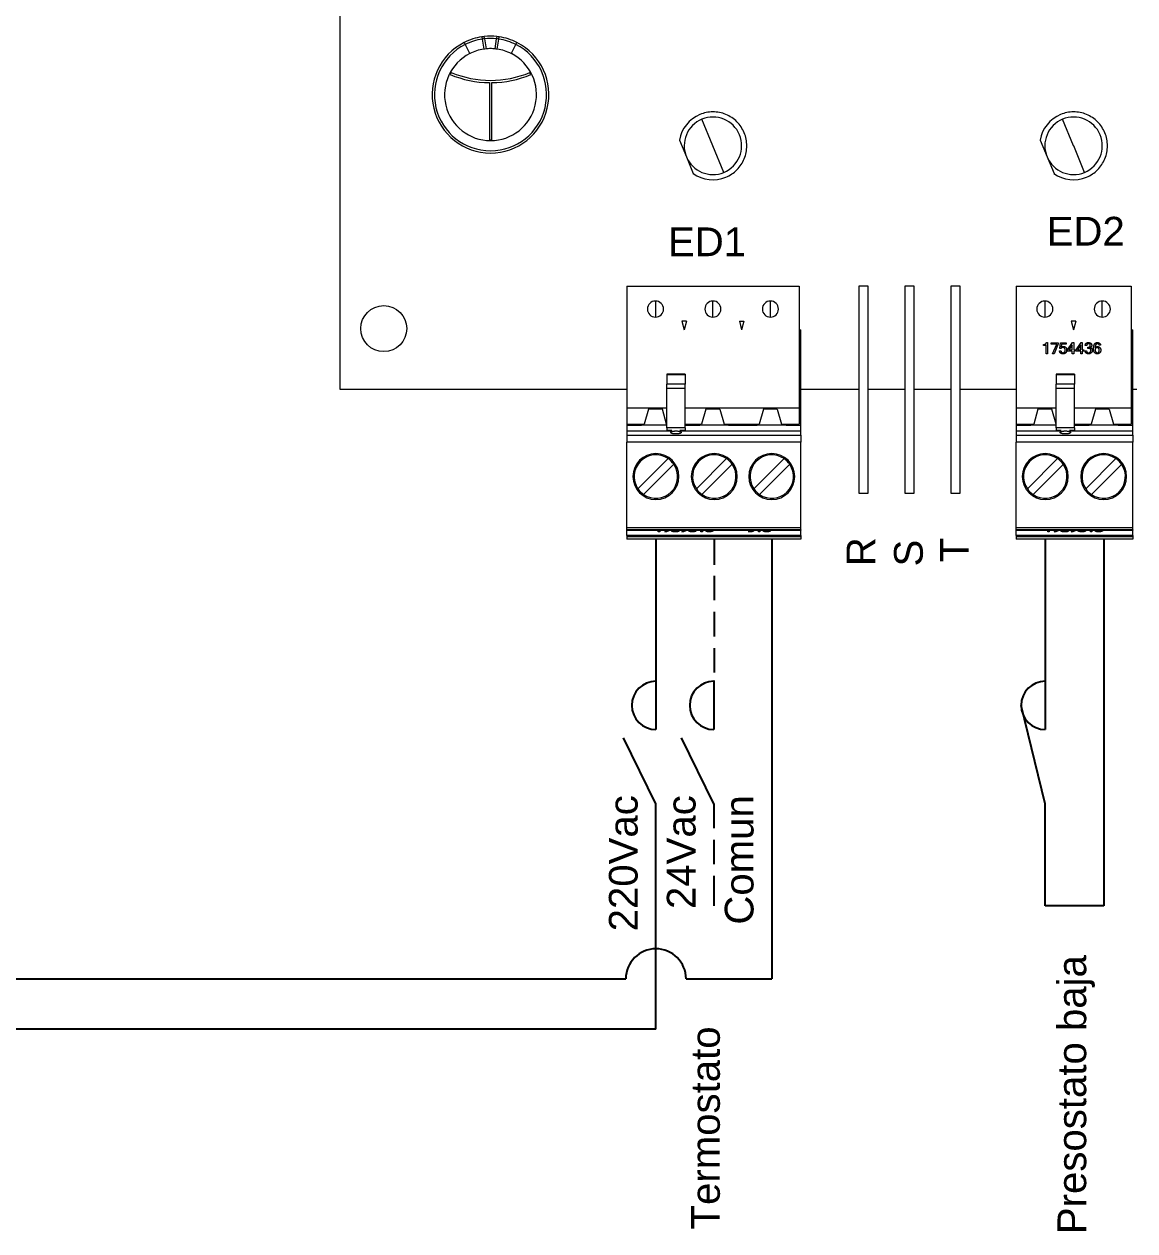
# Model space of a CAD drawing. Header units: millimetres. Extents: x -118 to 1430, y 370 to 641.
# Drawn here: x 1227.2 to 1323.9, y 393.8 to 498.8 of the extents above; entities that cross this region are included whole.
import ezdxf

# ---------------------------------------------------------------- set-up
doc = ezdxf.new("R2010")
doc.units = ezdxf.units.MM
doc.layers.add('TANGENT EDGES', color=7, linetype='Continuous', lineweight=0)
doc.layers.add('VISIBLE', color=7, linetype='Continuous', lineweight=0)
doc.styles.get("Standard").update_dxf_attribs({"font": 'arial.ttf'})

msp = doc.modelspace()

# ---------------------------------------------------------------- linework, layer by layer
for p, q in [((1282.2, 453.97), (1282.2, 437.41)), ((1287.28, 453.97), (1287.28, 451.72)), ((1292.28, 453.97), (1292.28, 422.08)), ((1292.28, 453.97), (1292.28, 415.71)), ((1316.08, 453.97), (1316.08, 437.41)), ((1321.16, 453.97), (1321.16, 422.08)), ((1287.28, 450.77), (1287.28, 448.64)), ((1287.28, 447.63), (1287.28, 445.5)), ((1287.28, 444.49), (1287.28, 442.36)), ((1287.24, 441.66), (1287.24, 437.41)), ((1316.08, 430.95), (1313.99, 439.5)), ((1282.2, 430.95), (1279.39, 436.68)), ((1287.24, 430.95), (1284.43, 436.68)), ((1282.2, 411.33), (1282.2, 430.95)), ((1287.24, 430.95), (1287.24, 428.82)), ((1316.08, 422.08), (1316.08, 430.95)), ((1287.24, 427.81), (1287.24, 425.68)), ((1287.24, 424.67), (1287.24, 422.08)), ((1321.16, 422.08), (1316.08, 422.08)), ((1195.38, 415.71), (1279.58, 415.71)), ((1284.82, 415.71), (1292.28, 415.71)), ((1282.2, 411.33), (1190.14, 411.33))]:
    msp.add_line(p, q)
for centre, radius, start, end in [((1282.2, 439.5), 2.1, 90, 270), ((1287.24, 439.5), 2.1, 90, 270), ((1316.08, 439.5), 2.1, 90, 270), ((1282.2, 415.71), 2.62, 0, 180)]:
    msp.add_arc(centre, radius, start, end)
at = {"layer": 'TANGENT EDGES'}
for p, q in [((1267.06, 497.64), (1267.09, 497.44)), ((1268.53, 497.44), (1268.56, 497.64)), ((1265.51, 497.15), (1265.6, 496.97)), ((1265.6, 496.97), (1266, 496.18)), ((1267.09, 497.44), (1267.22, 496.57)), ((1267.29, 497.47), (1267.42, 496.6)), ((1268.2, 496.6), (1268.33, 497.47)), ((1268.4, 496.57), (1268.53, 497.44)), ((1269.62, 496.18), (1270.02, 496.97)), ((1270.02, 496.97), (1270.11, 497.15)), ((1287.16, 488.18), (1286.2, 490.48)), ((1318.54, 488.18), (1317.59, 490.48)), ((1288.12, 485.86), (1287.16, 488.16)), ((1319.5, 485.86), (1318.55, 488.16)), ((1282.16, 474.67), (1282.16, 473.27)), ((1287.16, 473.27), (1287.16, 474.67)), ((1292.16, 473.27), (1292.16, 474.67)), ((1316.04, 474.67), (1316.04, 473.27)), ((1321.04, 473.27), (1321.04, 474.67)), ((1284.74, 468.25), (1283.14, 468.25)), ((1318.62, 468.25), (1317.02, 468.25)), ((1284.74, 467.43), (1283.14, 467.43)), ((1318.62, 467.43), (1317.02, 467.43)), ((1283.59, 463.4), (1283.14, 463.4)), ((1284.74, 463.4), (1284.29, 463.4)), ((1317.47, 463.4), (1317.02, 463.4)), ((1318.62, 463.4), (1318.18, 463.4)), ((1294.82, 462.4), (1279.66, 462.4)), ((1323.7, 462.4), (1313.54, 462.4)), ((1279.66, 454.97), (1294.82, 454.97)), ((1294.82, 454.77), (1279.66, 454.77)), ((1283.67, 454.61), (1283.67, 454.64)), ((1283.88, 454.69), (1283.88, 454.71)), ((1283.88, 454.6), (1283.88, 454.61)), ((1284.02, 454.68), (1284.02, 454.71)), ((1284.12, 454.61), (1284.12, 454.69)), ((1285.23, 454.74), (1285.23, 454.75)), ((1285.37, 454.6), (1285.37, 454.61)), ((1285.51, 454.74), (1285.51, 454.75)), ((1286.62, 454.67), (1286.62, 454.75)), ((1286.65, 454.61), (1286.65, 454.64)), ((1286.71, 454.74), (1286.71, 454.75)), ((1286.82, 454.66), (1286.82, 454.67)), ((1286.83, 454.6), (1286.83, 454.61)), ((1286.99, 454.74), (1286.99, 454.75)), ((1290.23, 454.74), (1290.23, 454.75)), ((1290.37, 454.6), (1290.37, 454.61)), ((1290.51, 454.74), (1290.51, 454.75)), ((1291.62, 454.67), (1291.62, 454.75)), ((1291.65, 454.61), (1291.65, 454.64)), ((1291.71, 454.74), (1291.71, 454.75)), ((1291.82, 454.66), (1291.82, 454.67)), ((1291.83, 454.6), (1291.83, 454.61)), ((1291.99, 454.74), (1291.99, 454.75)), ((1313.54, 454.97), (1323.7, 454.97)), ((1323.7, 454.77), (1313.54, 454.77)), ((1317.56, 454.61), (1317.56, 454.64)), ((1317.76, 454.69), (1317.76, 454.71)), ((1317.76, 454.6), (1317.76, 454.61)), ((1317.91, 454.68), (1317.91, 454.71)), ((1318, 454.61), (1318, 454.69)), ((1319.12, 454.74), (1319.12, 454.75)), ((1319.26, 454.6), (1319.26, 454.61)), ((1319.39, 454.74), (1319.39, 454.75)), ((1320.51, 454.67), (1320.51, 454.75)), ((1320.53, 454.61), (1320.53, 454.64)), ((1320.6, 454.74), (1320.6, 454.75)), ((1320.71, 454.66), (1320.71, 454.67)), ((1320.71, 454.6), (1320.71, 454.61)), ((1320.87, 454.74), (1320.87, 454.75)), ((1294.82, 454.17), (1279.66, 454.17)), ((1323.7, 454.17), (1313.54, 454.17))]:
    msp.add_line(p, q, dxfattribs=at)
for centre, radius, start, end in [((1267.81, 492.62), 4.88, 83.8588, 96.1412), ((1267.81, 492.62), 4.88, 116.9206, 63.0794), ((1267.81, 492.62), 4.88, 98.4901, 116.9206), ((1267.81, 492.63), 4.87, 96.138, 98.4933), ((1267.81, 492.63), 4.87, 81.5067, 83.862), ((1267.81, 492.62), 4.88, 63.0794, 81.5099), ((1287.16, 488.17), 0.01, 112.5227, 292.5227), ((1287.16, 488.17), 0.01, 292.5227, 112.5227), ((1318.54, 488.17), 0.01, 112.5227, 292.5227), ((1318.54, 488.17), 0.01, 292.5227, 112.5227), ((1282.16, 473.97), 0.7, 90, 270), ((1282.16, 473.97), 0.7, 270, 90), ((1287.16, 473.97), 0.7, 90, 270), ((1287.16, 473.97), 0.7, 270, 90), ((1292.16, 473.97), 0.7, 90, 270), ((1292.16, 473.97), 0.7, 270, 90), ((1316.04, 473.97), 0.7, 90, 270), ((1316.04, 473.97), 0.7, 270, 90), ((1321.04, 473.97), 0.7, 90, 270), ((1321.04, 473.97), 0.7, 270, 90)]:
    msp.add_arc(centre, radius, start, end, dxfattribs=at)
for centre, major_axis, ratio, start_param, end_param in [((1267.29, 497.47), (-0.03, 0.198), 0.000328, 4.71129, 6.283185), ((1268.33, 497.47), (-0.029, -0.198), 0.000506, -3.141545, -1.570256)]:
    msp.add_ellipse(centre, major_axis=major_axis, ratio=ratio, start_param=start_param, end_param=end_param, dxfattribs=at)
at = {"layer": 'VISIBLE'}
for p, q in [((1254.72, 466.97), (1254.72, 553.57)), ((1267.26, 497.67), (1267.26, 497.67)), ((1268.36, 497.67), (1268.36, 497.67)), ((1267.71, 493.67), (1267.71, 488.69)), ((1267.91, 488.69), (1267.91, 493.67)), ((1284.25, 488.66), (1284.85, 487.21)), ((1315.64, 488.66), (1316.24, 487.21)), ((1284.85, 487.21), (1285.45, 485.76)), ((1316.24, 487.21), (1316.84, 485.76)), ((1279.66, 475.97), (1279.66, 466.97)), ((1279.66, 475.97), (1294.66, 475.97)), ((1294.66, 475.97), (1294.66, 466.97)), ((1299.87, 475.97), (1299.87, 457.97)), ((1300.67, 475.97), (1299.87, 475.97)), ((1300.67, 457.97), (1300.67, 475.97)), ((1303.87, 475.97), (1303.87, 457.97)), ((1304.67, 475.97), (1303.87, 475.97)), ((1304.67, 457.97), (1304.67, 475.97)), ((1307.87, 475.97), (1307.87, 457.97)), ((1308.67, 475.97), (1307.87, 475.97)), ((1308.67, 457.97), (1308.67, 475.97)), ((1313.54, 475.97), (1313.54, 466.97)), ((1313.54, 475.97), (1323.54, 475.97)), ((1323.54, 475.97), (1323.54, 466.97)), ((1284.86, 472.92), (1284.46, 472.92)), ((1284.46, 472.92), (1284.66, 472.17)), ((1284.86, 472.92), (1284.66, 472.17)), ((1289.46, 472.92), (1289.86, 472.92)), ((1289.46, 472.92), (1289.66, 472.17)), ((1289.86, 472.92), (1289.66, 472.17)), ((1318.75, 472.92), (1318.34, 472.92)), ((1318.34, 472.92), (1318.54, 472.17)), ((1318.75, 472.92), (1318.54, 472.17)), ((1294.66, 472.17), (1294.82, 472.17)), ((1294.82, 463.87), (1294.82, 472.17)), ((1323.54, 472.17), (1323.7, 472.17)), ((1323.7, 463.87), (1323.7, 472.17)), ((1315.92, 470.79), (1315.92, 470.89)), ((1316.15, 470.09), (1316.15, 470.84)), ((1316.18, 471.06), (1316.27, 471.06)), ((1316.27, 471.06), (1316.27, 470.09)), ((1316.58, 470.93), (1316.58, 471.04)), ((1316.58, 471.04), (1317.2, 471.04)), ((1317.07, 470.93), (1316.58, 470.93)), ((1316.71, 470.09), (1317.07, 470.93)), ((1317.2, 470.96), (1316.85, 470.09)), ((1317.2, 471.04), (1317.2, 470.96)), ((1317.31, 470.34), (1317.44, 470.34)), ((1317.35, 470.54), (1317.39, 471.04)), ((1317.44, 470.54), (1317.35, 470.54)), ((1317.39, 471.04), (1317.9, 471.04)), ((1317.49, 470.93), (1317.47, 470.67)), ((1317.9, 470.93), (1317.49, 470.93)), ((1317.9, 471.04), (1317.9, 470.93)), ((1318.02, 470.43), (1318.45, 471.06)), ((1318.02, 470.32), (1318.02, 470.43)), ((1318.43, 470.32), (1318.02, 470.32)), ((1318.43, 470.86), (1318.13, 470.43)), ((1318.13, 470.43), (1318.43, 470.43)), ((1318.43, 470.43), (1318.43, 470.86)), ((1318.43, 470.09), (1318.43, 470.32)), ((1318.45, 471.06), (1318.55, 471.06)), ((1318.55, 471.06), (1318.55, 470.43)), ((1318.55, 470.43), (1318.68, 470.43)), ((1318.55, 470.32), (1318.55, 470.09)), ((1318.68, 470.32), (1318.55, 470.32)), ((1318.68, 470.43), (1318.68, 470.32)), ((1318.76, 470.43), (1319.19, 471.06)), ((1318.76, 470.32), (1318.76, 470.43)), ((1319.17, 470.32), (1318.76, 470.32)), ((1319.17, 470.86), (1318.87, 470.43)), ((1318.87, 470.43), (1319.17, 470.43)), ((1319.17, 470.43), (1319.17, 470.86)), ((1319.17, 470.09), (1319.17, 470.32)), ((1319.19, 471.06), (1319.29, 471.06)), ((1319.29, 471.06), (1319.29, 470.43)), ((1319.29, 470.43), (1319.42, 470.43)), ((1319.42, 470.32), (1319.29, 470.32)), ((1319.29, 470.32), (1319.29, 470.09)), ((1319.42, 470.43), (1319.42, 470.32)), ((1319.54, 470.34), (1319.67, 470.34)), ((1319.68, 470.81), (1319.55, 470.81)), ((1319.78, 470.55), (1319.78, 470.65)), ((1319.78, 470.65), (1319.81, 470.65)), ((1319.83, 470.55), (1319.78, 470.55)), ((1320.89, 470.82), (1320.77, 470.82)), ((1316.27, 470.09), (1316.15, 470.09)), ((1316.85, 470.09), (1316.71, 470.09)), ((1318.55, 470.09), (1318.43, 470.09)), ((1319.29, 470.09), (1319.17, 470.09)), ((1284.74, 468.31), (1283.14, 468.31)), ((1283.14, 468.31), (1283.14, 468.25)), ((1283.14, 468.25), (1283.14, 467.43)), ((1284.74, 468.31), (1284.74, 468.25)), ((1284.74, 468.25), (1284.74, 467.43)), ((1318.62, 468.31), (1317.02, 468.31)), ((1317.02, 468.31), (1317.02, 468.25)), ((1317.02, 468.25), (1317.02, 467.43)), ((1318.62, 468.31), (1318.62, 468.25)), ((1318.62, 468.25), (1318.62, 467.43)), ((1283.14, 467.06), (1283.14, 467.43)), ((1284.74, 467.06), (1283.14, 467.06)), ((1283.14, 463.63), (1283.14, 467.06)), ((1284.74, 467.06), (1284.74, 467.43)), ((1284.74, 463.63), (1284.74, 467.06)), ((1317.02, 467.06), (1317.02, 467.43)), ((1318.62, 467.06), (1317.02, 467.06)), ((1317.02, 463.63), (1317.02, 467.06)), ((1318.62, 467.06), (1318.62, 467.43)), ((1318.62, 463.63), (1318.62, 467.06)), ((1279.66, 466.97), (1254.72, 466.97)), ((1279.66, 466.97), (1279.66, 465.34)), ((1294.66, 466.97), (1294.66, 465.34)), ((1299.87, 466.97), (1294.66, 466.97)), ((1299.87, 466.97), (1294.66, 466.97)), ((1303.87, 466.97), (1300.67, 466.97)), ((1303.87, 466.97), (1300.67, 466.97)), ((1307.87, 466.97), (1304.67, 466.97)), ((1313.54, 466.97), (1308.67, 466.97)), ((1313.54, 466.97), (1313.54, 465.34)), ((1323.54, 466.97), (1323.54, 465.34)), ((1324.04, 466.97), (1323.7, 466.97)), ((1283.14, 465.34), (1279.66, 465.34)), ((1279.66, 465.34), (1279.66, 463.97)), ((1281.55, 465.27), (1281.18, 463.97)), ((1282.76, 465.27), (1281.55, 465.27)), ((1283.13, 463.97), (1282.76, 465.27)), ((1294.66, 465.34), (1284.74, 465.34)), ((1286.55, 465.27), (1286.18, 463.97)), ((1287.76, 465.27), (1286.55, 465.27)), ((1287.76, 465.27), (1288.13, 463.97)), ((1291.55, 465.27), (1291.18, 463.97)), ((1292.76, 465.27), (1291.55, 465.27)), ((1292.76, 465.27), (1293.13, 463.97)), ((1294.66, 465.34), (1294.66, 463.97)), ((1317.02, 465.34), (1313.54, 465.34)), ((1313.54, 465.34), (1313.54, 463.97)), ((1315.44, 465.27), (1315.07, 463.97)), ((1316.65, 465.27), (1315.44, 465.27)), ((1317.02, 463.97), (1316.65, 465.27)), ((1323.54, 465.34), (1318.62, 465.34)), ((1320.44, 465.27), (1320.07, 463.97)), ((1321.65, 465.27), (1320.44, 465.27)), ((1321.65, 465.27), (1322.02, 463.97)), ((1323.54, 465.34), (1323.54, 463.97)), ((1279.66, 463.97), (1281.18, 463.97)), ((1279.66, 463.97), (1279.66, 463.87)), ((1280.94, 463.97), (1280.94, 463.87)), ((1283.13, 463.97), (1283.14, 463.97)), ((1284.74, 463.97), (1286.18, 463.97)), ((1286.02, 463.87), (1286.02, 463.97)), ((1288.13, 463.97), (1291.18, 463.97)), ((1288.53, 463.87), (1288.53, 463.97)), ((1291.02, 463.87), (1291.02, 463.97)), ((1293.13, 463.97), (1294.66, 463.97)), ((1293.53, 463.87), (1293.53, 463.97)), ((1313.54, 463.97), (1315.07, 463.97)), ((1313.54, 463.97), (1313.54, 463.87)), ((1314.83, 463.97), (1314.83, 463.87)), ((1317.02, 463.97), (1317.02, 463.97)), ((1318.62, 463.97), (1320.07, 463.97)), ((1319.91, 463.87), (1319.91, 463.97)), ((1322.02, 463.97), (1323.54, 463.97)), ((1322.42, 463.87), (1322.42, 463.97)), ((1279.66, 463.87), (1279.66, 463.37)), ((1279.66, 463.87), (1280.94, 463.87)), ((1279.66, 463.37), (1283.56, 463.37)), ((1279.66, 463.37), (1279.66, 463)), ((1279.66, 463), (1294.82, 463)), ((1279.66, 463), (1279.66, 462.4)), ((1283.14, 463.87), (1280.94, 463.87)), ((1284.74, 463.63), (1283.14, 463.63)), ((1283.14, 463.63), (1283.14, 463.4)), ((1283.14, 463.37), (1283.14, 463.4)), ((1284.32, 463.37), (1294.82, 463.37)), ((1284.74, 463.87), (1286.02, 463.87)), ((1284.74, 463.63), (1284.74, 463.4)), ((1284.74, 463.37), (1284.74, 463.4)), ((1288.53, 463.87), (1286.02, 463.87)), ((1288.53, 463.87), (1291.02, 463.87)), ((1293.53, 463.87), (1291.02, 463.87)), ((1293.53, 463.87), (1294.82, 463.87)), ((1294.82, 463.37), (1294.82, 463.87)), ((1294.82, 463), (1294.82, 463.37)), ((1294.82, 463), (1294.82, 462.4)), ((1313.54, 463.87), (1313.54, 463.37)), ((1313.54, 463.87), (1314.83, 463.87)), ((1313.54, 463.37), (1317.44, 463.37)), ((1313.54, 463.37), (1313.54, 463)), ((1313.54, 463), (1323.7, 463)), ((1313.54, 463), (1313.54, 462.4)), ((1317.02, 463.87), (1314.83, 463.87)), ((1318.62, 463.63), (1317.02, 463.63)), ((1317.02, 463.63), (1317.02, 463.4)), ((1317.02, 463.37), (1317.02, 463.4)), ((1318.21, 463.37), (1323.7, 463.37)), ((1318.62, 463.87), (1319.91, 463.87)), ((1318.62, 463.63), (1318.62, 463.4)), ((1318.62, 463.37), (1318.62, 463.4)), ((1322.42, 463.87), (1319.91, 463.87)), ((1322.42, 463.87), (1323.7, 463.87)), ((1323.7, 463.37), (1323.7, 463.87)), ((1323.7, 463), (1323.7, 463.37)), ((1323.7, 463), (1323.7, 462.4)), ((1279.66, 454.97), (1279.66, 462.4)), ((1294.82, 454.97), (1294.82, 462.4)), ((1313.54, 454.97), (1313.54, 462.4)), ((1323.7, 454.97), (1323.7, 462.4)), ((1280.64, 458.33), (1283.27, 460.96)), ((1288.35, 460.96), (1285.72, 458.33)), ((1293.35, 460.96), (1290.72, 458.33)), ((1314.52, 458.33), (1317.15, 460.96)), ((1322.23, 460.96), (1319.6, 458.33)), ((1283.76, 460.47), (1281.13, 457.84)), ((1286.21, 457.84), (1288.84, 460.47)), ((1291.21, 457.84), (1293.84, 460.47)), ((1317.65, 460.47), (1315.02, 457.84)), ((1320.1, 457.84), (1322.73, 460.47)), ((1299.87, 457.97), (1300.67, 457.97)), ((1303.87, 457.97), (1304.67, 457.97)), ((1307.87, 457.97), (1308.67, 457.97)), ((1279.66, 454.77), (1279.66, 454.97)), ((1279.66, 454.77), (1279.66, 454.75)), ((1279.66, 454.75), (1294.82, 454.75)), ((1279.66, 454.27), (1279.66, 454.75)), ((1282.18, 454.72), (1282.18, 454.74)), ((1282.41, 454.73), (1282.41, 454.75)), ((1282.41, 454.6), (1282.41, 454.73)), ((1282.41, 454.7), (1282.53, 454.7)), ((1282.53, 454.6), (1282.41, 454.6)), ((1282.53, 454.75), (1282.53, 454.6)), ((1283.33, 454.75), (1282.84, 454.75)), ((1282.84, 454.75), (1282.84, 454.75)), ((1282.97, 454.6), (1283.33, 454.75)), ((1283.11, 454.6), (1282.97, 454.6)), ((1283.46, 454.75), (1283.11, 454.6)), ((1283.11, 454.6), (1283.11, 454.66)), ((1283.33, 454.75), (1283.33, 454.75)), ((1283.46, 454.75), (1283.46, 454.75)), ((1283.57, 454.64), (1283.7, 454.64)), ((1283.61, 454.68), (1283.64, 454.75)), ((1283.7, 454.68), (1283.61, 454.68)), ((1283.7, 454.68), (1283.7, 454.75)), ((1283.75, 454.75), (1283.73, 454.7)), ((1283.73, 454.7), (1283.73, 454.75)), ((1283.75, 454.75), (1283.75, 454.75)), ((1284.16, 454.75), (1283.75, 454.75)), ((1284.08, 454.65), (1284.08, 454.7)), ((1284.16, 454.75), (1284.16, 454.75)), ((1284.81, 454.75), (1284.32, 454.75)), ((1284.32, 454.75), (1284.32, 454.75)), ((1284.46, 454.6), (1284.81, 454.75)), ((1284.59, 454.6), (1284.46, 454.6)), ((1284.94, 454.75), (1284.59, 454.6)), ((1284.59, 454.6), (1284.59, 454.66)), ((1284.81, 454.75), (1284.81, 454.75)), ((1284.94, 454.75), (1284.94, 454.75)), ((1285.19, 454.68), (1285.19, 454.75)), ((1285.55, 454.68), (1285.55, 454.75)), ((1285.89, 454.72), (1285.89, 454.74)), ((1286.12, 454.73), (1286.12, 454.75)), ((1286.12, 454.6), (1286.12, 454.73)), ((1286.12, 454.7), (1286.24, 454.7)), ((1286.24, 454.6), (1286.12, 454.6)), ((1286.24, 454.75), (1286.24, 454.6)), ((1286.56, 454.64), (1286.68, 454.64)), ((1286.67, 454.71), (1286.67, 454.75)), ((1287.04, 454.69), (1287.04, 454.75)), ((1287.04, 454.68), (1287.04, 454.69)), ((1287.06, 454.75), (1287.08, 454.75)), ((1290.55, 454.68), (1290.55, 454.75)), ((1290.89, 454.72), (1290.89, 454.74)), ((1291.12, 454.73), (1291.12, 454.75)), ((1291.12, 454.6), (1291.12, 454.73)), ((1291.12, 454.7), (1291.24, 454.7)), ((1291.24, 454.6), (1291.12, 454.6)), ((1291.24, 454.75), (1291.24, 454.6)), ((1291.56, 454.64), (1291.68, 454.64)), ((1291.67, 454.71), (1291.67, 454.75)), ((1292.04, 454.69), (1292.04, 454.75)), ((1292.04, 454.68), (1292.04, 454.69)), ((1292.06, 454.75), (1292.08, 454.75)), ((1294.82, 454.77), (1294.82, 454.97)), ((1294.82, 454.77), (1294.82, 454.75)), ((1294.82, 454.27), (1294.82, 454.75)), ((1313.54, 454.77), (1313.54, 454.97)), ((1313.54, 454.77), (1313.54, 454.75)), ((1313.54, 454.75), (1323.7, 454.75)), ((1313.54, 454.27), (1313.54, 454.75)), ((1316.07, 454.72), (1316.07, 454.74)), ((1316.3, 454.73), (1316.3, 454.75)), ((1316.3, 454.6), (1316.3, 454.73)), ((1316.3, 454.7), (1316.42, 454.7)), ((1316.42, 454.6), (1316.3, 454.6)), ((1316.42, 454.75), (1316.42, 454.6)), ((1317.21, 454.75), (1316.72, 454.75)), ((1316.72, 454.75), (1316.72, 454.75)), ((1316.86, 454.6), (1317.21, 454.75)), ((1316.99, 454.6), (1316.86, 454.6)), ((1317.34, 454.75), (1316.99, 454.6)), ((1316.99, 454.6), (1316.99, 454.66)), ((1317.21, 454.75), (1317.21, 454.75)), ((1317.34, 454.75), (1317.34, 454.75)), ((1317.46, 454.64), (1317.58, 454.64)), ((1317.49, 454.68), (1317.53, 454.75)), ((1317.59, 454.68), (1317.49, 454.68)), ((1317.59, 454.68), (1317.59, 454.75)), ((1317.64, 454.75), (1317.62, 454.7)), ((1317.62, 454.7), (1317.62, 454.75)), ((1317.64, 454.75), (1317.64, 454.75)), ((1318.04, 454.75), (1317.64, 454.75)), ((1317.96, 454.65), (1317.96, 454.7)), ((1318.04, 454.75), (1318.04, 454.75)), ((1318.7, 454.75), (1318.21, 454.75)), ((1318.21, 454.75), (1318.21, 454.75)), ((1318.34, 454.6), (1318.7, 454.75)), ((1318.48, 454.6), (1318.34, 454.6)), ((1318.82, 454.75), (1318.48, 454.6)), ((1318.48, 454.6), (1318.48, 454.66)), ((1318.7, 454.75), (1318.7, 454.75)), ((1318.82, 454.75), (1318.82, 454.75)), ((1319.07, 454.68), (1319.07, 454.75)), ((1319.44, 454.68), (1319.44, 454.75)), ((1319.77, 454.72), (1319.77, 454.74)), ((1320, 454.73), (1320, 454.75)), ((1320, 454.6), (1320, 454.73)), ((1320, 454.7), (1320.13, 454.7)), ((1320.13, 454.6), (1320, 454.6)), ((1320.13, 454.75), (1320.13, 454.6)), ((1320.44, 454.64), (1320.57, 454.64)), ((1320.55, 454.71), (1320.55, 454.75)), ((1320.93, 454.69), (1320.93, 454.75)), ((1320.93, 454.68), (1320.93, 454.69)), ((1320.95, 454.75), (1320.96, 454.75)), ((1323.7, 454.77), (1323.7, 454.97)), ((1323.7, 454.77), (1323.7, 454.75)), ((1323.7, 454.27), (1323.7, 454.75)), ((1279.66, 454.27), (1279.66, 454.17)), ((1294.82, 454.27), (1279.66, 454.27)), ((1279.66, 454.17), (1279.66, 453.97)), ((1294.82, 453.97), (1279.66, 453.97)), ((1294.82, 454.27), (1294.82, 454.17)), ((1294.82, 454.17), (1294.82, 453.97)), ((1313.54, 454.27), (1313.54, 454.17)), ((1323.7, 454.27), (1313.54, 454.27)), ((1313.54, 454.17), (1313.54, 453.97)), ((1323.7, 453.97), (1313.54, 453.97)), ((1323.7, 454.27), (1323.7, 454.17)), ((1323.7, 454.17), (1323.7, 453.97))]:
    msp.add_line(p, q, dxfattribs=at)
msp.add_circle((1258.52, 472.27), 2, dxfattribs=at)
for centre, radius, start, end in [((1267.81, 492.62), 5.08, 98.4901, 116.9206), ((1267.81, 492.62), 5.08, 96.2337, 98.4901), ((1267.81, 492.62), 5.08, 83.7845, 96.2155), ((1267.81, 492.62), 5.08, 81.5099, 83.7663), ((1267.81, 492.62), 5.08, 63.0794, 81.5099), ((1267.81, 492.62), 5.08, 116.9206, 270), ((1267.81, 492.62), 4, 98.4901, 116.9206), ((1267.81, 492.62), 3.99, 95.6212, 98.4929), ((1267.81, 492.62), 4, 90, 95.6241), ((1267.81, 492.62), 5.08, 270, 63.0794), ((1267.81, 492.62), 4, 84.3759, 90), ((1267.81, 492.62), 3.99, 81.5071, 84.3788), ((1267.81, 492.62), 4, 63.0794, 81.5099), ((1267.81, 492.62), 4, 116.9206, 270.0001), ((1267.81, 492.62), 4, 269.9999, 63.0794), ((1267.8, 492.62), 3.92, 150.4522, 153.3915), ((1267.81, 502.7), 9.04, 247.167, 269.3661), ((1267.81, 502.7), 8.84, 247.286, 292.714), ((1267.81, 502.7), 9.04, 270.6339, 292.833), ((1267.81, 492.62), 3.92, 26.6085, 29.5478), ((1287.16, 488.17), 2.95, 112.5227, 170.4589), ((1287.16, 488.17), 2.5, 112.5227, 292.5227), ((1287.16, 488.17), 2.95, 101.2727, 112.5227), ((1287.16, 488.17), 2.5, 292.5227, 112.5227), ((1287.16, 488.17), 2.95, 90.0227, 101.2727), ((1287.16, 488.17), 2.95, 78.7727, 90.0227), ((1287.16, 488.17), 2.95, 56.2727, 78.7727), ((1287.16, 488.17), 2.95, 45.0227, 56.2727), ((1287.16, 488.17), 2.95, 33.7727, 45.0227), ((1318.54, 488.17), 2.95, 112.5227, 170.4589), ((1318.54, 488.17), 2.5, 112.5227, 292.5227), ((1318.54, 488.17), 2.95, 101.2727, 112.5227), ((1318.54, 488.17), 2.5, 292.5227, 112.5227), ((1318.54, 488.17), 2.95, 90.0227, 101.2727), ((1318.54, 488.17), 2.95, 78.7727, 90.0227), ((1318.54, 488.17), 2.95, 56.2727, 78.7727), ((1318.54, 488.17), 2.95, 45.0227, 56.2727), ((1318.54, 488.17), 2.95, 33.7727, 45.0227), ((1287.16, 488.17), 2.95, 11.2727, 33.7727), ((1318.54, 488.17), 2.95, 11.2727, 33.7727), ((1267.81, 492.61), 3.92, 268.5366, 271.4634), ((1287.16, 488.17), 2.95, 0.0227, 11.2727), ((1287.16, 488.17), 2.95, 348.7727, 0.0227), ((1318.54, 488.17), 2.95, 0.0227, 11.2727), ((1318.54, 488.17), 2.95, 348.7727, 0.0227), ((1287.16, 488.17), 2.95, 326.2727, 348.7727), ((1318.54, 488.17), 2.95, 326.2727, 348.7727), ((1287.16, 488.17), 2.95, 303.7727, 315.0227), ((1287.16, 488.17), 2.95, 315.0227, 326.2727), ((1318.54, 488.17), 2.95, 303.7727, 315.0227), ((1318.54, 488.17), 2.95, 315.0227, 326.2727), ((1287.16, 488.17), 2.95, 234.5865, 292.5227), ((1287.16, 488.17), 2.95, 292.5227, 303.7727), ((1318.54, 488.17), 2.95, 234.5865, 292.5227), ((1318.54, 488.17), 2.95, 292.5227, 303.7727), ((1282.2, 459.4), 2, 90, 270), ((1282.2, 459.4), 1.89, 55.6635, 135), ((1282.2, 459.4), 2, 270, 90), ((1282.2, 459.4), 1.89, 34.3365, 55.6635), ((1287.28, 459.4), 2, 90, 270), ((1287.28, 459.4), 1.89, 55.6635, 135), ((1287.28, 459.4), 2, 270, 90), ((1287.28, 459.4), 1.89, 34.3365, 55.6635), ((1292.28, 459.4), 2, 90, 270), ((1292.28, 459.4), 1.89, 55.6635, 135), ((1292.28, 459.4), 2, 270, 90), ((1292.28, 459.4), 1.89, 34.3365, 55.6635), ((1316.08, 459.4), 2, 90, 270), ((1316.08, 459.4), 1.89, 55.6635, 135), ((1316.08, 459.4), 2, 270, 90), ((1316.08, 459.4), 1.89, 34.3365, 55.6635), ((1321.16, 459.4), 2, 90, 270), ((1321.16, 459.4), 1.89, 55.6635, 135), ((1321.16, 459.4), 2, 270, 90), ((1321.16, 459.4), 1.89, 34.3365, 55.6635), ((1282.2, 459.4), 1.89, 135, 214.3365), ((1282.2, 459.4), 1.89, 315, 34.3365), ((1287.28, 459.4), 1.89, 135, 214.3365), ((1287.28, 459.4), 1.89, 315, 34.3365), ((1292.28, 459.4), 1.89, 135, 214.3365), ((1292.28, 459.4), 1.89, 315, 34.3365), ((1316.08, 459.4), 1.89, 135, 214.3365), ((1316.08, 459.4), 1.89, 315, 34.3365), ((1321.16, 459.4), 1.89, 135, 214.3365), ((1321.16, 459.4), 1.89, 315, 34.3365), ((1282.2, 459.4), 1.89, 214.3365, 235.6635), ((1282.2, 459.4), 1.89, 235.6635, 315), ((1287.28, 459.4), 1.89, 214.3365, 235.6635), ((1287.28, 459.4), 1.89, 235.6635, 315), ((1292.28, 459.4), 1.89, 214.3365, 235.6635), ((1292.28, 459.4), 1.89, 235.6635, 315), ((1316.08, 459.4), 1.89, 214.3365, 235.6635), ((1316.08, 459.4), 1.89, 235.6635, 315), ((1321.16, 459.4), 1.89, 214.3365, 235.6635), ((1321.16, 459.4), 1.89, 235.6635, 315)]:
    msp.add_arc(centre, radius, start, end, dxfattribs=at)
for points in [[(1315.92, 470.89), (1316.14, 470.89), (1316.18, 471.06)], [(1316.15, 470.84), (1316.08, 470.79), (1315.92, 470.79)], [(1317.41, 470.14), (1317.33, 470.21), (1317.31, 470.34)], [(1317.62, 470.62), (1317.51, 470.62), (1317.44, 470.54)], [(1317.44, 470.34), (1317.45, 470.25), (1317.5, 470.21)], [(1317.47, 470.67), (1317.54, 470.72), (1317.65, 470.72)], [(1317.5, 470.21), (1317.55, 470.17), (1317.62, 470.17)], [(1317.76, 470.56), (1317.7, 470.62), (1317.62, 470.62)], [(1317.62, 470.17), (1317.71, 470.17), (1317.76, 470.24)], [(1317.65, 470.72), (1317.77, 470.72), (1317.86, 470.64)], [(1317.82, 470.4), (1317.82, 470.5), (1317.76, 470.56)], [(1317.76, 470.24), (1317.82, 470.3), (1317.82, 470.4)], [(1317.86, 470.64), (1317.94, 470.55), (1317.94, 470.41)], [(1317.94, 470.41), (1317.94, 470.27), (1317.86, 470.17)], [(1319.63, 470.15), (1319.55, 470.22), (1319.54, 470.34)], [(1319.55, 470.81), (1319.57, 470.93), (1319.64, 471)], [(1319.64, 471), (1319.72, 471.06), (1319.84, 471.06)], [(1319.67, 470.34), (1319.67, 470.27), (1319.71, 470.22)], [(1319.84, 470.96), (1319.7, 470.96), (1319.68, 470.81)], [(1319.71, 470.22), (1319.76, 470.17), (1319.85, 470.17)], [(1319.81, 470.65), (1319.99, 470.65), (1319.99, 470.82)], [(1319.99, 470.51), (1319.93, 470.55), (1319.83, 470.55)], [(1319.84, 471.06), (1319.97, 471.06), (1320.04, 470.99)], [(1319.95, 470.93), (1319.91, 470.96), (1319.84, 470.96)], [(1319.85, 470.17), (1319.94, 470.17), (1319.99, 470.23)], [(1319.99, 470.82), (1319.99, 470.89), (1319.95, 470.93)], [(1320.08, 470.7), (1320.05, 470.64), (1319.98, 470.61)], [(1319.98, 470.61), (1320.07, 470.59), (1320.12, 470.53)], [(1320.04, 470.37), (1320.04, 470.46), (1319.99, 470.51)], [(1319.99, 470.23), (1320.04, 470.28), (1320.04, 470.37)], [(1320.04, 470.99), (1320.12, 470.92), (1320.12, 470.81)], [(1320.17, 470.37), (1320.17, 470.24), (1320.07, 470.16)], [(1320.12, 470.81), (1320.12, 470.75), (1320.08, 470.7)], [(1320.12, 470.53), (1320.17, 470.46), (1320.17, 470.37)], [(1320.28, 470.54), (1320.28, 471.06), (1320.62, 471.06)], [(1320.37, 470.19), (1320.28, 470.31), (1320.28, 470.54)], [(1320.61, 470.07), (1320.45, 470.07), (1320.37, 470.19)], [(1320.47, 470.87), (1320.42, 470.78), (1320.41, 470.6)], [(1320.41, 470.6), (1320.5, 470.71), (1320.62, 470.71)], [(1320.6, 470.61), (1320.5, 470.61), (1320.41, 470.51)], [(1320.41, 470.51), (1320.41, 470.35), (1320.46, 470.26)], [(1320.46, 470.26), (1320.52, 470.17), (1320.61, 470.17)], [(1320.61, 470.96), (1320.53, 470.96), (1320.47, 470.87)], [(1320.73, 470.55), (1320.68, 470.61), (1320.6, 470.61)], [(1320.77, 470.82), (1320.75, 470.96), (1320.61, 470.96)], [(1320.61, 470.17), (1320.69, 470.17), (1320.73, 470.23)], [(1320.62, 471.06), (1320.73, 471.06), (1320.8, 471)], [(1320.62, 470.71), (1320.74, 470.71), (1320.83, 470.62)], [(1320.78, 470.39), (1320.78, 470.49), (1320.73, 470.55)], [(1320.73, 470.23), (1320.78, 470.3), (1320.78, 470.39)], [(1320.8, 471), (1320.88, 470.94), (1320.89, 470.82)], [(1320.83, 470.62), (1320.91, 470.53), (1320.91, 470.4)], [(1320.91, 470.4), (1320.91, 470.26), (1320.83, 470.17)], [(1317.62, 470.07), (1317.5, 470.07), (1317.41, 470.14)], [(1317.86, 470.17), (1317.77, 470.07), (1317.62, 470.07)], [(1319.85, 470.07), (1319.72, 470.07), (1319.63, 470.15)], [(1320.07, 470.16), (1319.98, 470.07), (1319.85, 470.07)], [(1320.83, 470.17), (1320.74, 470.07), (1320.61, 470.07)], [(1282.18, 454.74), (1282.33, 454.74), (1282.39, 454.75)], [(1282.41, 454.73), (1282.34, 454.72), (1282.18, 454.72)], [(1283.67, 454.61), (1283.59, 454.62), (1283.57, 454.64)], [(1283.88, 454.6), (1283.76, 454.6), (1283.67, 454.61)], [(1283.88, 454.69), (1283.77, 454.69), (1283.7, 454.68)], [(1283.7, 454.64), (1283.71, 454.63), (1283.76, 454.62)], [(1283.73, 454.7), (1283.8, 454.71), (1283.91, 454.71)], [(1283.76, 454.62), (1283.81, 454.61), (1283.88, 454.61)], [(1284.02, 454.68), (1283.97, 454.69), (1283.88, 454.69)], [(1283.88, 454.61), (1283.97, 454.61), (1284.02, 454.62)], [(1284.12, 454.61), (1284.03, 454.6), (1283.88, 454.6)], [(1283.91, 454.71), (1284.03, 454.71), (1284.12, 454.69)], [(1284.08, 454.65), (1284.08, 454.67), (1284.02, 454.68)], [(1284.02, 454.62), (1284.08, 454.64), (1284.08, 454.65)], [(1284.12, 454.69), (1284.2, 454.68), (1284.2, 454.66)], [(1284.2, 454.66), (1284.2, 454.63), (1284.12, 454.61)], [(1285.06, 454.68), (1285.06, 454.73), (1285.15, 454.75)], [(1285.37, 454.6), (1285.06, 454.6), (1285.06, 454.68)], [(1285.19, 454.71), (1285.13, 454.71), (1285.1, 454.73)], [(1285.23, 454.74), (1285.19, 454.72), (1285.19, 454.68)], [(1285.19, 454.68), (1285.19, 454.64), (1285.23, 454.63)], [(1285.33, 454.75), (1285.27, 454.75), (1285.23, 454.74)], [(1285.23, 454.63), (1285.28, 454.61), (1285.37, 454.61)], [(1285.68, 454.68), (1285.68, 454.6), (1285.37, 454.6)], [(1285.37, 454.61), (1285.46, 454.61), (1285.51, 454.63)], [(1285.51, 454.74), (1285.47, 454.75), (1285.41, 454.75)], [(1285.55, 454.68), (1285.55, 454.72), (1285.51, 454.74)], [(1285.51, 454.63), (1285.55, 454.64), (1285.55, 454.68)], [(1285.64, 454.73), (1285.61, 454.71), (1285.55, 454.71)], [(1285.59, 454.75), (1285.68, 454.73), (1285.68, 454.68)], [(1285.89, 454.74), (1286.03, 454.74), (1286.1, 454.75)], [(1286.12, 454.73), (1286.04, 454.72), (1285.89, 454.72)], [(1286.54, 454.71), (1286.54, 454.73), (1286.62, 454.75)], [(1286.62, 454.67), (1286.54, 454.69), (1286.54, 454.71)], [(1286.65, 454.61), (1286.57, 454.62), (1286.56, 454.64)], [(1286.82, 454.66), (1286.7, 454.66), (1286.62, 454.67)], [(1286.83, 454.6), (1286.72, 454.6), (1286.65, 454.61)], [(1286.71, 454.74), (1286.67, 454.73), (1286.67, 454.71)], [(1286.67, 454.71), (1286.67, 454.7), (1286.71, 454.68)], [(1286.68, 454.64), (1286.7, 454.61), (1286.83, 454.61)], [(1286.8, 454.75), (1286.75, 454.75), (1286.71, 454.74)], [(1286.71, 454.68), (1286.76, 454.67), (1286.84, 454.67)], [(1287.04, 454.68), (1286.95, 454.66), (1286.82, 454.66)], [(1287.16, 454.69), (1287.16, 454.6), (1286.83, 454.6)], [(1286.83, 454.61), (1286.92, 454.61), (1286.98, 454.63)], [(1286.84, 454.67), (1286.95, 454.67), (1287.04, 454.69)], [(1286.99, 454.74), (1286.94, 454.75), (1286.88, 454.75)], [(1286.98, 454.63), (1287.03, 454.65), (1287.04, 454.68)], [(1287.04, 454.69), (1287.04, 454.72), (1286.99, 454.74)], [(1287.12, 454.73), (1287.09, 454.72), (1287.04, 454.71)], [(1287.08, 454.75), (1287.16, 454.73), (1287.16, 454.69)], [(1290.33, 454.75), (1290.27, 454.75), (1290.23, 454.74)], [(1290.23, 454.63), (1290.28, 454.61), (1290.37, 454.61)], [(1290.68, 454.68), (1290.68, 454.6), (1290.37, 454.6)], [(1290.37, 454.61), (1290.46, 454.61), (1290.51, 454.63)], [(1290.51, 454.74), (1290.47, 454.75), (1290.41, 454.75)], [(1290.55, 454.68), (1290.55, 454.72), (1290.51, 454.74)], [(1290.51, 454.63), (1290.55, 454.64), (1290.55, 454.68)], [(1290.64, 454.73), (1290.61, 454.71), (1290.55, 454.71)], [(1290.59, 454.75), (1290.68, 454.73), (1290.68, 454.68)], [(1290.89, 454.74), (1291.03, 454.74), (1291.1, 454.75)], [(1291.12, 454.73), (1291.04, 454.72), (1290.89, 454.72)], [(1291.54, 454.71), (1291.54, 454.73), (1291.62, 454.75)], [(1291.62, 454.67), (1291.54, 454.69), (1291.54, 454.71)], [(1291.65, 454.61), (1291.57, 454.62), (1291.56, 454.64)], [(1291.82, 454.66), (1291.7, 454.66), (1291.62, 454.67)], [(1291.83, 454.6), (1291.72, 454.6), (1291.65, 454.61)], [(1291.71, 454.74), (1291.67, 454.73), (1291.67, 454.71)], [(1291.67, 454.71), (1291.67, 454.7), (1291.71, 454.68)], [(1291.68, 454.64), (1291.7, 454.61), (1291.83, 454.61)], [(1291.8, 454.75), (1291.75, 454.75), (1291.71, 454.74)], [(1291.71, 454.68), (1291.76, 454.67), (1291.84, 454.67)], [(1292.04, 454.68), (1291.95, 454.66), (1291.82, 454.66)], [(1292.16, 454.69), (1292.16, 454.6), (1291.83, 454.6)], [(1291.83, 454.61), (1291.92, 454.61), (1291.98, 454.63)], [(1291.84, 454.67), (1291.95, 454.67), (1292.04, 454.69)], [(1291.99, 454.74), (1291.94, 454.75), (1291.88, 454.75)], [(1291.98, 454.63), (1292.03, 454.65), (1292.04, 454.68)], [(1292.04, 454.69), (1292.04, 454.72), (1291.99, 454.74)], [(1292.12, 454.73), (1292.09, 454.72), (1292.04, 454.71)], [(1292.08, 454.75), (1292.16, 454.73), (1292.16, 454.69)], [(1316.07, 454.74), (1316.21, 454.74), (1316.28, 454.75)], [(1316.3, 454.73), (1316.22, 454.72), (1316.07, 454.72)], [(1317.56, 454.61), (1317.47, 454.62), (1317.46, 454.64)], [(1317.76, 454.6), (1317.64, 454.6), (1317.56, 454.61)], [(1317.58, 454.64), (1317.59, 454.63), (1317.64, 454.62)], [(1317.76, 454.69), (1317.66, 454.69), (1317.59, 454.68)], [(1317.62, 454.7), (1317.69, 454.71), (1317.79, 454.71)], [(1317.64, 454.62), (1317.69, 454.61), (1317.76, 454.61)], [(1317.91, 454.68), (1317.85, 454.69), (1317.76, 454.69)], [(1317.76, 454.61), (1317.85, 454.61), (1317.91, 454.62)], [(1318, 454.61), (1317.91, 454.6), (1317.76, 454.6)], [(1317.79, 454.71), (1317.91, 454.71), (1318, 454.69)], [(1317.96, 454.65), (1317.96, 454.67), (1317.91, 454.68)], [(1317.91, 454.62), (1317.96, 454.64), (1317.96, 454.65)], [(1318, 454.69), (1318.09, 454.68), (1318.09, 454.66)], [(1318.09, 454.66), (1318.09, 454.63), (1318, 454.61)], [(1318.94, 454.68), (1318.94, 454.73), (1319.04, 454.75)], [(1319.26, 454.6), (1318.94, 454.6), (1318.94, 454.68)], [(1319.07, 454.71), (1319.01, 454.71), (1318.98, 454.73)], [(1319.12, 454.74), (1319.07, 454.72), (1319.07, 454.68)], [(1319.07, 454.68), (1319.07, 454.64), (1319.12, 454.63)], [(1319.22, 454.75), (1319.15, 454.75), (1319.12, 454.74)], [(1319.12, 454.63), (1319.17, 454.61), (1319.26, 454.61)], [(1319.57, 454.68), (1319.57, 454.6), (1319.26, 454.6)], [(1319.26, 454.61), (1319.35, 454.61), (1319.39, 454.63)], [(1319.39, 454.74), (1319.36, 454.75), (1319.3, 454.75)], [(1319.44, 454.68), (1319.44, 454.72), (1319.39, 454.74)], [(1319.39, 454.63), (1319.44, 454.64), (1319.44, 454.68)], [(1319.53, 454.73), (1319.5, 454.71), (1319.44, 454.71)], [(1319.47, 454.75), (1319.57, 454.73), (1319.57, 454.68)], [(1319.77, 454.74), (1319.92, 454.74), (1319.98, 454.75)], [(1320, 454.73), (1319.93, 454.72), (1319.77, 454.72)], [(1320.42, 454.71), (1320.42, 454.73), (1320.5, 454.75)], [(1320.51, 454.67), (1320.42, 454.69), (1320.42, 454.71)], [(1320.53, 454.61), (1320.46, 454.62), (1320.44, 454.64)], [(1320.71, 454.66), (1320.59, 454.66), (1320.51, 454.67)], [(1320.71, 454.6), (1320.6, 454.6), (1320.53, 454.61)], [(1320.6, 454.74), (1320.55, 454.73), (1320.55, 454.71)], [(1320.55, 454.71), (1320.55, 454.7), (1320.6, 454.68)], [(1320.57, 454.64), (1320.58, 454.61), (1320.72, 454.61)], [(1320.68, 454.75), (1320.63, 454.75), (1320.6, 454.74)], [(1320.6, 454.68), (1320.65, 454.67), (1320.73, 454.67)], [(1321.05, 454.69), (1321.05, 454.6), (1320.71, 454.6)], [(1320.93, 454.68), (1320.83, 454.66), (1320.71, 454.66)], [(1320.72, 454.61), (1320.81, 454.61), (1320.86, 454.63)], [(1320.73, 454.67), (1320.83, 454.67), (1320.93, 454.69)], [(1320.87, 454.74), (1320.83, 454.75), (1320.77, 454.75)], [(1320.86, 454.63), (1320.91, 454.65), (1320.93, 454.68)], [(1320.93, 454.69), (1320.92, 454.72), (1320.87, 454.74)], [(1321.01, 454.73), (1320.98, 454.72), (1320.93, 454.71)], [(1320.96, 454.75), (1321.05, 454.73), (1321.05, 454.69)]]:
    msp.add_open_spline(points, degree=2, dxfattribs=at)
for points, knots in [([(1283.5, 463.2), (1283.5, 463.2), (1283.49, 463.21), (1283.49, 463.21), (1283.49, 463.22), (1283.48, 463.22), (1283.48, 463.23), (1283.48, 463.24), (1283.48, 463.25), (1283.49, 463.26)], [2.0048581, 2.0048581, 2.0048581, 2.0048581, 2.0591781, 2.0591781, 2.0591781, 2.1134097, 2.1134097, 2.1134097, 2.2105486, 2.2105486, 2.2105486, 2.2105486]), ([(1283.49, 463.26), (1283.49, 463.26), (1283.49, 463.26), (1283.49, 463.26), (1283.49, 463.26), (1283.49, 463.27), (1283.5, 463.27), (1283.5, 463.28), (1283.51, 463.28), (1283.52, 463.29), (1283.52, 463.29), (1283.53, 463.3), (1283.54, 463.3), (1283.55, 463.31), (1283.56, 463.31), (1283.57, 463.32), (1283.58, 463.32), (1283.59, 463.32), (1283.6, 463.33), (1283.62, 463.33), (1283.63, 463.34), (1283.64, 463.34), (1283.66, 463.34), (1283.67, 463.34), (1283.69, 463.35), (1283.69, 463.35), (1283.7, 463.35), (1283.71, 463.35), (1283.72, 463.35), (1283.72, 463.35), (1283.73, 463.36), (1283.75, 463.36), (1283.76, 463.36), (1283.78, 463.36), (1283.79, 463.36), (1283.8, 463.36), (1283.81, 463.36), (1283.82, 463.37), (1283.82, 463.37), (1283.83, 463.37), (1283.85, 463.37), (1283.87, 463.37), (1283.89, 463.37), (1283.9, 463.37), (1283.92, 463.37), (1283.94, 463.37)], [2.2105486, 2.2105486, 2.2105486, 2.2105486, 2.2216247, 2.2216247, 2.2216247, 2.2759317, 2.2759317, 2.2759317, 2.3299268, 2.3299268, 2.3299268, 2.3840773, 2.3840773, 2.3840773, 2.4384124, 2.4384124, 2.4384124, 2.4925399, 2.4925399, 2.4925399, 2.5464815, 2.5464815, 2.5464815, 2.6005234, 2.6005234, 2.6005234, 2.6274693, 2.6274693, 2.6274693, 2.6544262, 2.6544262, 2.6544262, 2.70843, 2.70843, 2.70843, 2.7353823, 2.7353823, 2.7353823, 2.7623324, 2.7623324, 2.7623324, 2.816373, 2.816373, 2.816373, 2.8702953, 2.8702953, 2.8702953, 2.8702953]), ([(1283.94, 463.11), (1283.93, 463.11), (1283.92, 463.11), (1283.9, 463.11), (1283.89, 463.11), (1283.88, 463.11), (1283.87, 463.11), (1283.86, 463.11), (1283.84, 463.11), (1283.83, 463.11), (1283.82, 463.11), (1283.81, 463.11), (1283.8, 463.11), (1283.79, 463.11), (1283.78, 463.12), (1283.76, 463.12), (1283.75, 463.12), (1283.74, 463.12), (1283.73, 463.12), (1283.72, 463.12), (1283.71, 463.12), (1283.7, 463.13), (1283.69, 463.13), (1283.68, 463.13), (1283.67, 463.13), (1283.66, 463.13), (1283.65, 463.14), (1283.64, 463.14), (1283.63, 463.14), (1283.62, 463.14), (1283.62, 463.15), (1283.61, 463.15), (1283.6, 463.15), (1283.59, 463.15), (1283.58, 463.16), (1283.58, 463.16), (1283.57, 463.16), (1283.56, 463.16), (1283.56, 463.17), (1283.55, 463.17), (1283.54, 463.17), (1283.54, 463.18), (1283.53, 463.18), (1283.53, 463.18), (1283.52, 463.18), (1283.52, 463.19), (1283.51, 463.19), (1283.51, 463.19), (1283.5, 463.2)], [1.4329539, 1.4329539, 1.4329539, 1.4329539, 1.4688088, 1.4688088, 1.4688088, 1.5047575, 1.5047575, 1.5047575, 1.5406875, 1.5406875, 1.5406875, 1.5764951, 1.5764951, 1.5764951, 1.6123262, 1.6123262, 1.6123262, 1.6481983, 1.6481983, 1.6481983, 1.6840015, 1.6840015, 1.6840015, 1.7198212, 1.7198212, 1.7198212, 1.7556962, 1.7556962, 1.7556962, 1.7915158, 1.7915158, 1.7915158, 1.827353, 1.827353, 1.827353, 1.8633412, 1.8633412, 1.8633412, 1.899371, 1.899371, 1.899371, 1.9353274, 1.9353274, 1.9353274, 1.9711343, 1.9711343, 1.9711343, 2.0070686, 2.0070686, 2.0070686, 2.0070686]), ([(1283.94, 463.37), (1283.96, 463.37), (1283.98, 463.37), (1283.99, 463.37), (1284.01, 463.37), (1284.03, 463.37), (1284.05, 463.37), (1284.08, 463.36), (1284.12, 463.36), (1284.15, 463.36), (1284.18, 463.35), (1284.21, 463.35), (1284.24, 463.34), (1284.25, 463.34), (1284.26, 463.33), (1284.28, 463.33), (1284.29, 463.32), (1284.3, 463.32), (1284.31, 463.32), (1284.32, 463.31), (1284.33, 463.31), (1284.34, 463.3), (1284.35, 463.3), (1284.36, 463.29), (1284.36, 463.29), (1284.37, 463.28), (1284.38, 463.28), (1284.38, 463.27), (1284.39, 463.27), (1284.39, 463.26), (1284.39, 463.26), (1284.39, 463.26), (1284.39, 463.26), (1284.39, 463.26)], [0, 0, 0, 0, 0.054, 0.054, 0.054, 0.1081119, 0.1081119, 0.1081119, 0.2160335, 0.2160335, 0.2160335, 0.3239429, 0.3239429, 0.3239429, 0.3778641, 0.3778641, 0.3778641, 0.4319972, 0.4319972, 0.4319972, 0.4862463, 0.4862463, 0.4862463, 0.5402406, 0.5402406, 0.5402406, 0.5943776, 0.5943776, 0.5943776, 0.6487161, 0.6487161, 0.6487161, 0.6597773, 0.6597773, 0.6597773, 0.6597773]), ([(1284.23, 463.14), (1284.22, 463.13), (1284.21, 463.13), (1284.2, 463.13), (1284.19, 463.13), (1284.17, 463.13), (1284.16, 463.12), (1284.15, 463.12), (1284.14, 463.12), (1284.13, 463.12), (1284.12, 463.12), (1284.1, 463.12), (1284.09, 463.11), (1284.08, 463.11), (1284.07, 463.11), (1284.06, 463.11), (1284.04, 463.11), (1284.03, 463.11), (1284.02, 463.11), (1284, 463.11), (1283.99, 463.11), (1283.98, 463.11), (1283.97, 463.11), (1283.95, 463.11), (1283.94, 463.11)], [1.1221288, 1.1221288, 1.1221288, 1.1221288, 1.1611473, 1.1611473, 1.1611473, 1.2000646, 1.2000646, 1.2000646, 1.2390162, 1.2390162, 1.2390162, 1.2780027, 1.2780027, 1.2780027, 1.316905, 1.316905, 1.316905, 1.3558904, 1.3558904, 1.3558904, 1.394915, 1.394915, 1.394915, 1.4338398, 1.4338398, 1.4338398, 1.4338398]), ([(1284.37, 463.2), (1284.37, 463.19), (1284.37, 463.19), (1284.36, 463.19), (1284.36, 463.19), (1284.35, 463.18), (1284.35, 463.18), (1284.35, 463.18), (1284.34, 463.17), (1284.33, 463.17), (1284.33, 463.17), (1284.32, 463.17), (1284.32, 463.16), (1284.31, 463.16), (1284.3, 463.16), (1284.3, 463.16), (1284.29, 463.15), (1284.28, 463.15), (1284.28, 463.15), (1284.26, 463.14), (1284.24, 463.14), (1284.23, 463.14)], [0.8611269, 0.8611269, 0.8611269, 0.8611269, 0.8938324, 0.8938324, 0.8938324, 0.9265792, 0.9265792, 0.9265792, 0.959467, 0.959467, 0.959467, 0.9924119, 0.9924119, 0.9924119, 1.0253249, 1.0253249, 1.0253249, 1.0581198, 1.0581198, 1.0581198, 1.1235306, 1.1235306, 1.1235306, 1.1235306]), ([(1284.39, 463.26), (1284.4, 463.25), (1284.4, 463.25), (1284.4, 463.24), (1284.4, 463.24), (1284.4, 463.23), (1284.4, 463.23), (1284.39, 463.22), (1284.39, 463.22), (1284.39, 463.21), (1284.39, 463.21), (1284.38, 463.2), (1284.37, 463.2)], [0.6597773, 0.6597773, 0.6597773, 0.6597773, 0.7028642, 0.7028642, 0.7028642, 0.7568669, 0.7568669, 0.7568669, 0.8111794, 0.8111794, 0.8111794, 0.8654371, 0.8654371, 0.8654371, 0.8654371]), ([(1317.37, 463.26), (1317.37, 463.26), (1317.37, 463.26), (1317.37, 463.26), (1317.37, 463.26), (1317.38, 463.27), (1317.38, 463.27), (1317.39, 463.28), (1317.39, 463.28), (1317.4, 463.29), (1317.41, 463.29), (1317.42, 463.3), (1317.42, 463.3), (1317.43, 463.31), (1317.44, 463.31), (1317.45, 463.32), (1317.46, 463.32), (1317.48, 463.32), (1317.49, 463.33), (1317.5, 463.33), (1317.51, 463.34), (1317.53, 463.34), (1317.54, 463.34), (1317.56, 463.34), (1317.57, 463.35), (1317.58, 463.35), (1317.59, 463.35), (1317.59, 463.35), (1317.6, 463.35), (1317.61, 463.35), (1317.62, 463.36), (1317.63, 463.36), (1317.65, 463.36), (1317.67, 463.36), (1317.67, 463.36), (1317.68, 463.36), (1317.69, 463.36), (1317.7, 463.37), (1317.71, 463.37), (1317.72, 463.37), (1317.74, 463.37), (1317.75, 463.37), (1317.77, 463.37), (1317.79, 463.37), (1317.81, 463.37), (1317.82, 463.37)], [2.2105486, 2.2105486, 2.2105486, 2.2105486, 2.2216247, 2.2216247, 2.2216247, 2.2759317, 2.2759317, 2.2759317, 2.3299268, 2.3299268, 2.3299268, 2.3840773, 2.3840773, 2.3840773, 2.4384124, 2.4384124, 2.4384124, 2.4925399, 2.4925399, 2.4925399, 2.5464815, 2.5464815, 2.5464815, 2.6005234, 2.6005234, 2.6005234, 2.6274693, 2.6274693, 2.6274693, 2.6544262, 2.6544262, 2.6544262, 2.70843, 2.70843, 2.70843, 2.7353823, 2.7353823, 2.7353823, 2.7623324, 2.7623324, 2.7623324, 2.816373, 2.816373, 2.816373, 2.8702953, 2.8702953, 2.8702953, 2.8702953]), ([(1317.39, 463.2), (1317.38, 463.2), (1317.38, 463.21), (1317.38, 463.21), (1317.37, 463.22), (1317.37, 463.22), (1317.37, 463.23), (1317.37, 463.24), (1317.37, 463.25), (1317.37, 463.26)], [2.0048581, 2.0048581, 2.0048581, 2.0048581, 2.0591781, 2.0591781, 2.0591781, 2.1134097, 2.1134097, 2.1134097, 2.2105486, 2.2105486, 2.2105486, 2.2105486]), ([(1317.82, 463.11), (1317.81, 463.11), (1317.8, 463.11), (1317.79, 463.11), (1317.78, 463.11), (1317.76, 463.11), (1317.75, 463.11), (1317.74, 463.11), (1317.73, 463.11), (1317.72, 463.11), (1317.71, 463.11), (1317.69, 463.11), (1317.68, 463.11), (1317.67, 463.11), (1317.66, 463.12), (1317.65, 463.12), (1317.64, 463.12), (1317.63, 463.12), (1317.62, 463.12), (1317.61, 463.12), (1317.6, 463.12), (1317.59, 463.13), (1317.58, 463.13), (1317.57, 463.13), (1317.56, 463.13), (1317.55, 463.13), (1317.54, 463.14), (1317.53, 463.14), (1317.52, 463.14), (1317.51, 463.14), (1317.5, 463.15), (1317.49, 463.15), (1317.48, 463.15), (1317.48, 463.15), (1317.47, 463.16), (1317.46, 463.16), (1317.45, 463.16), (1317.45, 463.16), (1317.44, 463.17), (1317.43, 463.17), (1317.43, 463.17), (1317.42, 463.18), (1317.42, 463.18), (1317.41, 463.18), (1317.41, 463.18), (1317.4, 463.19), (1317.4, 463.19), (1317.39, 463.19), (1317.39, 463.2)], [1.4329539, 1.4329539, 1.4329539, 1.4329539, 1.4688088, 1.4688088, 1.4688088, 1.5047575, 1.5047575, 1.5047575, 1.5406875, 1.5406875, 1.5406875, 1.5764951, 1.5764951, 1.5764951, 1.6123262, 1.6123262, 1.6123262, 1.6481983, 1.6481983, 1.6481983, 1.6840015, 1.6840015, 1.6840015, 1.7198212, 1.7198212, 1.7198212, 1.7556962, 1.7556962, 1.7556962, 1.7915158, 1.7915158, 1.7915158, 1.827353, 1.827353, 1.827353, 1.8633412, 1.8633412, 1.8633412, 1.899371, 1.899371, 1.899371, 1.9353274, 1.9353274, 1.9353274, 1.9711343, 1.9711343, 1.9711343, 2.0070686, 2.0070686, 2.0070686, 2.0070686]), ([(1317.82, 463.37), (1317.84, 463.37), (1317.86, 463.37), (1317.88, 463.37), (1317.9, 463.37), (1317.91, 463.37), (1317.93, 463.37), (1317.97, 463.36), (1318, 463.36), (1318.03, 463.36), (1318.06, 463.35), (1318.09, 463.35), (1318.12, 463.34), (1318.14, 463.34), (1318.15, 463.33), (1318.16, 463.33), (1318.17, 463.32), (1318.18, 463.32), (1318.2, 463.32), (1318.21, 463.31), (1318.22, 463.31), (1318.22, 463.3), (1318.23, 463.3), (1318.24, 463.29), (1318.25, 463.29), (1318.25, 463.28), (1318.26, 463.28), (1318.27, 463.27), (1318.27, 463.27), (1318.27, 463.26), (1318.28, 463.26), (1318.28, 463.26), (1318.28, 463.26), (1318.28, 463.26)], [0, 0, 0, 0, 0.054, 0.054, 0.054, 0.1081119, 0.1081119, 0.1081119, 0.2160335, 0.2160335, 0.2160335, 0.3239429, 0.3239429, 0.3239429, 0.3778641, 0.3778641, 0.3778641, 0.4319972, 0.4319972, 0.4319972, 0.4862463, 0.4862463, 0.4862463, 0.5402406, 0.5402406, 0.5402406, 0.5943776, 0.5943776, 0.5943776, 0.6487161, 0.6487161, 0.6487161, 0.6597773, 0.6597773, 0.6597773, 0.6597773]), ([(1318.11, 463.14), (1318.1, 463.13), (1318.09, 463.13), (1318.08, 463.13), (1318.07, 463.13), (1318.06, 463.13), (1318.05, 463.12), (1318.04, 463.12), (1318.03, 463.12), (1318.01, 463.12), (1318, 463.12), (1317.99, 463.12), (1317.98, 463.11), (1317.97, 463.11), (1317.95, 463.11), (1317.94, 463.11), (1317.93, 463.11), (1317.91, 463.11), (1317.9, 463.11), (1317.89, 463.11), (1317.88, 463.11), (1317.86, 463.11), (1317.85, 463.11), (1317.84, 463.11), (1317.82, 463.11)], [1.1221288, 1.1221288, 1.1221288, 1.1221288, 1.1611473, 1.1611473, 1.1611473, 1.2000646, 1.2000646, 1.2000646, 1.2390162, 1.2390162, 1.2390162, 1.2780027, 1.2780027, 1.2780027, 1.316905, 1.316905, 1.316905, 1.3558904, 1.3558904, 1.3558904, 1.394915, 1.394915, 1.394915, 1.4338398, 1.4338398, 1.4338398, 1.4338398]), ([(1318.26, 463.2), (1318.26, 463.19), (1318.25, 463.19), (1318.25, 463.19), (1318.24, 463.19), (1318.24, 463.18), (1318.23, 463.18), (1318.23, 463.18), (1318.22, 463.17), (1318.22, 463.17), (1318.21, 463.17), (1318.21, 463.17), (1318.2, 463.16), (1318.2, 463.16), (1318.19, 463.16), (1318.18, 463.16), (1318.17, 463.15), (1318.17, 463.15), (1318.16, 463.15), (1318.15, 463.14), (1318.13, 463.14), (1318.11, 463.14)], [0.8611269, 0.8611269, 0.8611269, 0.8611269, 0.8938324, 0.8938324, 0.8938324, 0.9265792, 0.9265792, 0.9265792, 0.959467, 0.959467, 0.959467, 0.9924119, 0.9924119, 0.9924119, 1.0253249, 1.0253249, 1.0253249, 1.0581198, 1.0581198, 1.0581198, 1.1235306, 1.1235306, 1.1235306, 1.1235306]), ([(1318.28, 463.26), (1318.28, 463.25), (1318.28, 463.25), (1318.28, 463.24), (1318.28, 463.24), (1318.28, 463.23), (1318.28, 463.23), (1318.28, 463.22), (1318.28, 463.22), (1318.27, 463.21), (1318.27, 463.21), (1318.27, 463.2), (1318.26, 463.2)], [0.6597773, 0.6597773, 0.6597773, 0.6597773, 0.7028642, 0.7028642, 0.7028642, 0.7568669, 0.7568669, 0.7568669, 0.8111794, 0.8111794, 0.8111794, 0.8654371, 0.8654371, 0.8654371, 0.8654371])]:
    msp.add_open_spline(points, degree=3, knots=knots, dxfattribs=at)

# ---------------------------------------------------------------- texts
at = {"char_height": 2.5, "attachment_point": 5}
for s, insert in [('ED2', (1319.6, 480.74)), ('ED1', (1286.65, 479.82))]:
    msp.add_mtext_dynamic_manual_height_columns(s, width=26.8139, gutter_width=12.5, heights=[0], dxfattribs=dict(at, insert=insert))
at = {"char_height": 2.5, "attachment_point": 3, "rotation": 90}
for s, insert in [('220Vac', (1278.11, 431.69)), ('24Vac', (1283.15, 431.69)), ('Comun', (1288.19, 431.69)), ('Presostato baja', (1317.14, 417.78)), ('Termostato', (1285.26, 411.58))]:
    msp.add_mtext_dynamic_manual_height_columns(s, width=42.4168, gutter_width=12.5, heights=[0], dxfattribs=dict(at, insert=insert))
at = {"layer": 'VISIBLE', "char_height": 2.5, "attachment_point": 3, "rotation": 90}
for s, insert in [('R', (1298.79, 454.13)), ('S', (1302.92, 453.91)), ('T', (1306.92, 454.07))]:
    msp.add_mtext_dynamic_manual_height_columns(s, width=42.4168, gutter_width=12.5, heights=[0], dxfattribs=dict(at, insert=insert))

doc.saveas('drawing.dxf')
